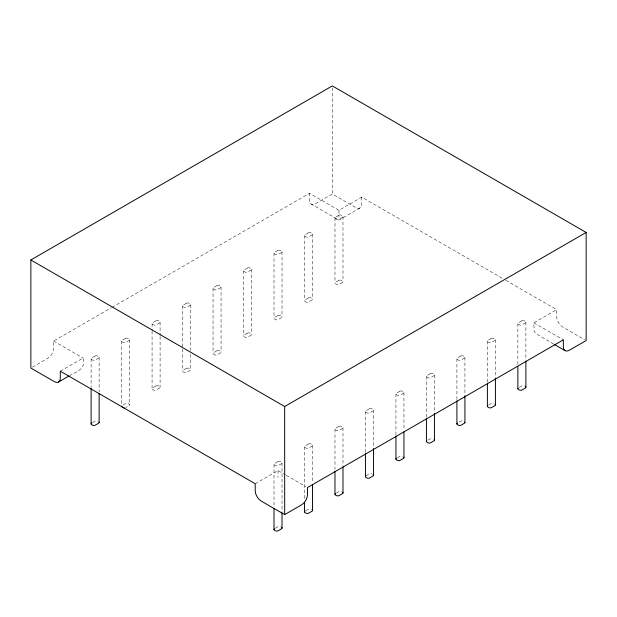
<?xml version="1.0" encoding="UTF-8"?>
<svg xmlns="http://www.w3.org/2000/svg" width="617" height="617" viewBox="0 0 617 617"><rect width="100%" height="100%" fill="white"/><g stroke="black" fill="none" stroke-linecap="round" stroke-linejoin="round"><path stroke-width="0.46" stroke-dasharray="3.08 2.31" d="M32.446 367.13L47.656 358.354A8.484 4.897 -60 0 0 53.656 347.965L53.656 341.031L111.16 307.829M111.993 307.351L309.518 193.314L338.98 210.32L361.786 197.155L502.547 278.421M361.786 197.155L361.786 204.088A8.484 4.897 60 0 1 355.785 207.551L332.324 194L315.518 203.703A8.484 4.897 -60 0 1 309.518 200.24L309.518 193.314M60.312 371.21L83.118 358.045C85.902 368.912 77.935 371.002 69.891 375.483M360.027 207.968L338.98 220.122L311.276 204.127M92.488 422.614L94.964 421.187A1.913 1.103 0 0 1 97.663 421.187M122.976 405.014L125.452 403.587A1.913 1.103 0 0 1 128.151 403.587L129.053 404.104A1.913 1.103 0 0 1 129.053 405.662L125.752 407.567M255.214 483.736L278.02 470.57L285.386 474.82M553.696 344.085L535.911 333.627L534.114 331.128L533.882 322.845L556.688 309.68L556.688 316.614A8.484 4.897 60 0 0 562.689 327.002L584.53 339.612M275.39 528.214L277.866 526.779A1.913 1.103 0 0 1 280.565 526.779M305.878 510.614L308.353 509.179A1.913 1.103 0 0 1 310.821 509.071M336.358 493.014L338.833 491.579A1.913 1.103 0 0 1 341.533 491.579M366.02 475.892L369.313 473.987A1.913 1.103 0 0 1 371.789 473.871M397.325 457.814L399.801 456.387A1.913 1.103 0 0 1 402.5 456.387M427.805 440.214L430.28 438.787A1.913 1.103 0 0 1 432.633 438.625M459.117 422.136L460.768 421.187A1.913 1.103 0 0 1 463.467 421.187M488.772 405.014L491.248 403.587A1.913 1.103 0 0 1 493.947 403.587M519.259 387.414L521.735 385.987A1.913 1.103 0 0 1 524.435 385.987M505.878 280.349L556.688 309.68M533.882 322.845L563.344 339.859M53.656 341.031L83.118 358.045M286.203 475.298L305.847 486.636M525.892 322.151L525.892 360.467M517.871 323.539L517.871 364.724M495.412 339.751L495.412 377.11M487.391 341.139L487.391 382.324M464.925 357.351L464.925 394.71M456.904 358.739L456.904 399.924M434.445 374.951L434.445 412.31M426.424 376.339L426.424 417.524M403.958 392.551L403.958 429.902M395.937 393.939L395.937 435.124M373.478 410.151L373.478 447.502M365.457 411.539L365.457 452.724M342.99 216.559L342.99 281.691M342.99 427.751L342.99 466.066M338.98 210.32L338.98 217.253M334.977 217.94L334.977 283.072M334.977 429.139L334.977 469.367M332.324 87.822L332.324 194M312.51 234.159L312.51 299.291M312.51 445.351L312.51 482.702M304.49 235.54L304.49 300.672M304.49 446.731L304.49 500.372M282.023 251.759L282.023 316.891M282.023 462.951L282.023 511.794M278.02 470.57L278.02 477.496M274.01 253.14L274.01 318.272M274.01 464.331L274.01 507.436M251.543 269.351L251.543 334.491M243.522 270.74L243.522 335.872M221.063 286.951L221.063 352.083M213.042 288.34L213.042 353.472M190.576 304.551L190.576 350.533M190.576 354.359L190.576 369.683M182.555 305.939L182.555 348.081M182.555 349.045L182.555 371.072M160.096 322.151L160.096 335.563M160.096 336.52L160.096 387.283M152.075 323.539L152.075 330.242M152.075 331.198L152.075 388.671M129.609 339.751L129.609 404.883M121.588 341.139L121.588 406.271M99.129 357.351L99.129 391.834M91.108 358.739L91.108 387.476M94.964 356.055L91.663 357.96A1.913 1.103 0 0 0 91.663 359.518L92.565 360.035A1.913 1.103 0 0 0 95.265 360.035L98.566 358.13A1.913 1.103 0 0 0 98.566 356.572L97.663 356.055A1.913 1.103 0 0 0 94.964 356.055M125.452 338.455L122.151 340.36A1.913 1.103 0 0 0 122.151 341.918L123.053 342.435A1.913 1.103 0 0 0 125.752 342.435L129.053 340.53A1.913 1.103 0 0 0 129.053 338.972L128.151 338.455A1.913 1.103 0 0 0 125.452 338.455M155.931 320.855L152.63 322.76A1.913 1.103 0 0 0 152.63 324.318L153.533 324.835A1.913 1.103 0 0 0 156.232 324.835L159.533 322.93A1.913 1.103 0 0 0 159.533 321.372L158.631 320.855A1.913 1.103 0 0 0 155.931 320.855M186.419 303.255L183.118 305.16A1.913 1.103 0 0 0 183.118 306.718L184.02 307.235A1.913 1.103 0 0 0 186.72 307.235L190.021 305.33A1.913 1.103 0 0 0 190.021 303.772L189.118 303.255A1.913 1.103 0 0 0 186.419 303.255M216.899 285.656L213.598 287.561A1.913 1.103 0 0 0 213.598 289.118L214.5 289.643A1.913 1.103 0 0 0 217.199 289.643L220.5 287.73A1.913 1.103 0 0 0 220.5 286.172L219.598 285.656A1.913 1.103 0 0 0 216.899 285.656M247.386 268.056L244.085 269.961A1.913 1.103 0 0 0 244.085 271.519L244.98 272.043A1.913 1.103 0 0 0 247.687 272.043L250.98 270.138A1.913 1.103 0 0 0 250.98 268.572L250.086 268.056A1.913 1.103 0 0 0 247.386 268.056M277.866 250.456L274.565 252.361A1.913 1.103 0 0 0 274.565 253.919L275.467 254.443A1.913 1.103 0 0 0 278.167 254.443L281.468 252.538A1.913 1.103 0 0 0 281.468 250.972L280.565 250.456A1.913 1.103 0 0 0 277.866 250.456M308.353 232.856L305.053 234.761A1.913 1.103 0 0 0 305.053 236.319L305.947 236.843A1.913 1.103 0 0 0 308.647 236.843L311.947 234.938A1.913 1.103 0 0 0 311.947 233.38L311.053 232.856A1.913 1.103 0 0 0 308.353 232.856M338.833 215.256L335.532 217.161A1.913 1.103 0 0 0 335.532 218.719L336.435 219.243A1.913 1.103 0 0 0 339.134 219.243L342.435 217.338A1.913 1.103 0 0 0 342.435 215.78L341.533 215.256A1.913 1.103 0 0 0 338.833 215.256M155.931 385.987L152.63 387.892A1.913 1.103 0 0 0 152.63 389.45L153.533 389.967A1.913 1.103 0 0 0 156.232 389.967L159.533 388.062A1.913 1.103 0 0 0 159.533 386.504L158.631 385.987A1.913 1.103 0 0 0 155.931 385.987M186.419 368.388L183.118 370.293A1.913 1.103 0 0 0 183.118 371.85L184.02 372.375A1.913 1.103 0 0 0 186.72 372.375L190.021 370.462A1.913 1.103 0 0 0 190.021 368.904L189.118 368.388A1.913 1.103 0 0 0 186.419 368.388M216.899 350.788L213.598 352.693A1.913 1.103 0 0 0 213.598 354.251L214.5 354.775A1.913 1.103 0 0 0 217.199 354.775L220.5 352.87A1.913 1.103 0 0 0 220.5 351.304L219.598 350.788A1.913 1.103 0 0 0 216.899 350.788M247.386 333.188L244.085 335.093A1.913 1.103 0 0 0 244.085 336.651L244.98 337.175A1.913 1.103 0 0 0 247.687 337.175L250.98 335.27A1.913 1.103 0 0 0 250.98 333.704L250.086 333.188A1.913 1.103 0 0 0 247.386 333.188M277.866 315.588L274.565 317.493A1.913 1.103 0 0 0 274.565 319.051L275.467 319.575A1.913 1.103 0 0 0 278.167 319.575L281.468 317.67A1.913 1.103 0 0 0 281.468 316.112L280.565 315.588A1.913 1.103 0 0 0 277.866 315.588M308.353 297.988L305.053 299.893A1.913 1.103 0 0 0 305.053 301.451L305.947 301.975A1.913 1.103 0 0 0 308.647 301.975L311.947 300.07A1.913 1.103 0 0 0 311.947 298.512L311.053 297.988A1.913 1.103 0 0 0 308.353 297.988M338.833 280.388L335.532 282.293A1.913 1.103 0 0 0 335.532 283.859L336.435 284.375A1.913 1.103 0 0 0 339.134 284.375L342.435 282.47A1.913 1.103 0 0 0 342.435 280.912L341.533 280.388A1.913 1.103 0 0 0 338.833 280.388M277.866 461.647L274.565 463.552A1.913 1.103 0 0 0 274.565 465.11L275.467 465.634A1.913 1.103 0 0 0 278.167 465.634L281.468 463.729A1.913 1.103 0 0 0 281.468 462.172L280.565 461.647A1.913 1.103 0 0 0 277.866 461.647M308.353 444.047L305.053 445.952A1.913 1.103 0 0 0 305.053 447.518L305.947 448.035A1.913 1.103 0 0 0 308.647 448.035L311.947 446.13A1.913 1.103 0 0 0 311.947 444.572L311.053 444.047A1.913 1.103 0 0 0 308.353 444.047M338.833 426.447L335.532 428.352A1.913 1.103 0 0 0 335.532 429.918L336.435 430.435A1.913 1.103 0 0 0 339.134 430.435L342.435 428.53A1.913 1.103 0 0 0 342.435 426.972L341.533 426.447A1.913 1.103 0 0 0 338.833 426.447M369.313 408.847L366.02 410.76A1.913 1.103 0 0 0 366.02 412.318L366.914 412.835A1.913 1.103 0 0 0 369.614 412.835L372.915 410.93A1.913 1.103 0 0 0 372.915 409.372L372.02 408.847A1.913 1.103 0 0 0 369.313 408.847M399.801 391.255L396.5 393.16A1.913 1.103 0 0 0 396.5 394.718L397.402 395.235A1.913 1.103 0 0 0 400.101 395.235L403.402 393.33A1.913 1.103 0 0 0 403.402 391.772L402.5 391.255A1.913 1.103 0 0 0 399.801 391.255M430.28 373.655L426.979 375.56A1.913 1.103 0 0 0 426.979 377.118L427.882 377.635A1.913 1.103 0 0 0 430.581 377.635L433.882 375.73A1.913 1.103 0 0 0 433.882 374.172L432.98 373.655A1.913 1.103 0 0 0 430.28 373.655M460.768 356.055L457.467 357.96A1.913 1.103 0 0 0 457.467 359.518L458.369 360.035A1.913 1.103 0 0 0 461.069 360.035L464.37 358.13A1.913 1.103 0 0 0 464.37 356.572L463.467 356.055A1.913 1.103 0 0 0 460.768 356.055M491.248 338.455L487.947 340.36A1.913 1.103 0 0 0 487.947 341.918L488.849 342.435A1.913 1.103 0 0 0 491.548 342.435L494.849 340.53A1.913 1.103 0 0 0 494.849 338.972L493.947 338.455A1.913 1.103 0 0 0 491.248 338.455M521.735 320.855L518.434 322.76A1.913 1.103 0 0 0 518.434 324.318L519.337 324.835A1.913 1.103 0 0 0 522.036 324.835L525.337 322.93A1.913 1.103 0 0 0 525.337 321.372L524.435 320.855A1.913 1.103 0 0 0 521.735 320.855"/><path stroke-width="0.93" d="M30.85 259.965L332.324 85.91L586.15 232.455L586.15 340.553L569.344 350.248A8.484 4.897 -60 0 1 563.344 346.785L563.344 339.859L307.482 487.577L307.482 494.51A8.484 4.897 -60 0 1 301.482 504.907L284.676 514.601L261.215 501.058A8.484 4.897 60 0 1 255.214 490.662L255.214 483.736L60.312 371.21L60.312 378.136A8.484 4.897 60 0 1 54.311 381.607L30.85 368.056L30.85 259.965L284.676 406.51L586.15 232.455M58.553 382.023L69.081 375.946M554.513 344.556L565.103 350.672M525.892 361.423L525.892 387.283M517.871 366.645L517.871 388.671M495.412 378.067L495.412 404.883M487.391 383.28L487.391 406.271M464.925 395.667L464.925 422.483M456.904 400.88L456.904 423.871M434.445 413.267L434.445 440.083M426.424 418.48L426.424 441.471M403.958 431.823L403.958 457.683M395.937 436.08L395.937 459.071M373.478 448.466L373.478 475.283M365.457 453.68L365.457 476.671M342.99 467.023L342.99 492.883M334.977 471.28L334.977 494.271M312.51 484.623L312.51 510.483M304.49 502.292L304.49 511.863M284.676 406.51L284.676 514.601M282.023 512.758L282.023 528.083M274.01 508.393L274.01 529.463M99.129 393.746L99.129 422.483M91.108 388.432L91.108 423.871M281.661 527.435A1.913 1.103 0 0 1 281.468 528.862L278.167 530.767A1.913 1.103 0 0 1 275.467 530.767L274.565 530.242A1.913 1.103 0 0 1 274.287 528.892M525.337 386.504A1.913 1.103 0 0 1 525.337 388.062L522.036 389.967A1.913 1.103 0 0 1 519.337 389.967L518.434 389.45A1.913 1.103 0 0 1 517.964 388.332M495.127 404.312A1.913 1.103 0 0 1 494.849 405.662L491.548 407.567A1.913 1.103 0 0 1 488.849 407.567L487.947 407.05A1.913 1.103 0 0 1 487.754 405.624M457.467 423.092A1.913 1.103 0 0 0 457.467 424.65L458.369 425.167A1.913 1.103 0 0 0 461.069 425.167L464.37 423.262A1.913 1.103 0 0 0 464.871 422.229M434.075 439.435A1.913 1.103 0 0 1 433.882 440.862L430.581 442.767A1.913 1.103 0 0 1 427.882 442.767L426.979 442.25A1.913 1.103 0 0 1 426.632 440.97M403.811 457.259A1.913 1.103 0 0 1 403.402 458.462L400.101 460.367A1.913 1.103 0 0 1 397.402 460.367L396.5 459.85A1.913 1.103 0 0 1 396.399 458.354M373.015 474.566A1.913 1.103 0 0 1 372.915 476.062L369.614 477.967A1.913 1.103 0 0 1 366.914 477.967L366.02 477.45A1.913 1.103 0 0 1 365.549 476.324M342.713 492.304A1.913 1.103 0 0 1 342.435 493.662L339.134 495.567A1.913 1.103 0 0 1 336.435 495.567L335.532 495.05A1.913 1.103 0 0 1 335.339 493.623M305.053 511.084A1.913 1.103 0 0 0 305.053 512.65L305.947 513.167A1.913 1.103 0 0 0 308.647 513.167L311.947 511.262A1.913 1.103 0 0 0 311.947 509.704M91.663 423.092A1.913 1.103 0 0 0 91.663 424.65L92.565 425.167A1.913 1.103 0 0 0 95.265 425.167L98.566 423.262A1.913 1.103 0 0 0 99.036 422.144M124.403 407.891A1.913 1.103 0 0 1 123.053 407.567L122.151 407.05A1.913 1.103 0 0 1 121.588 406.271"/></g></svg>
